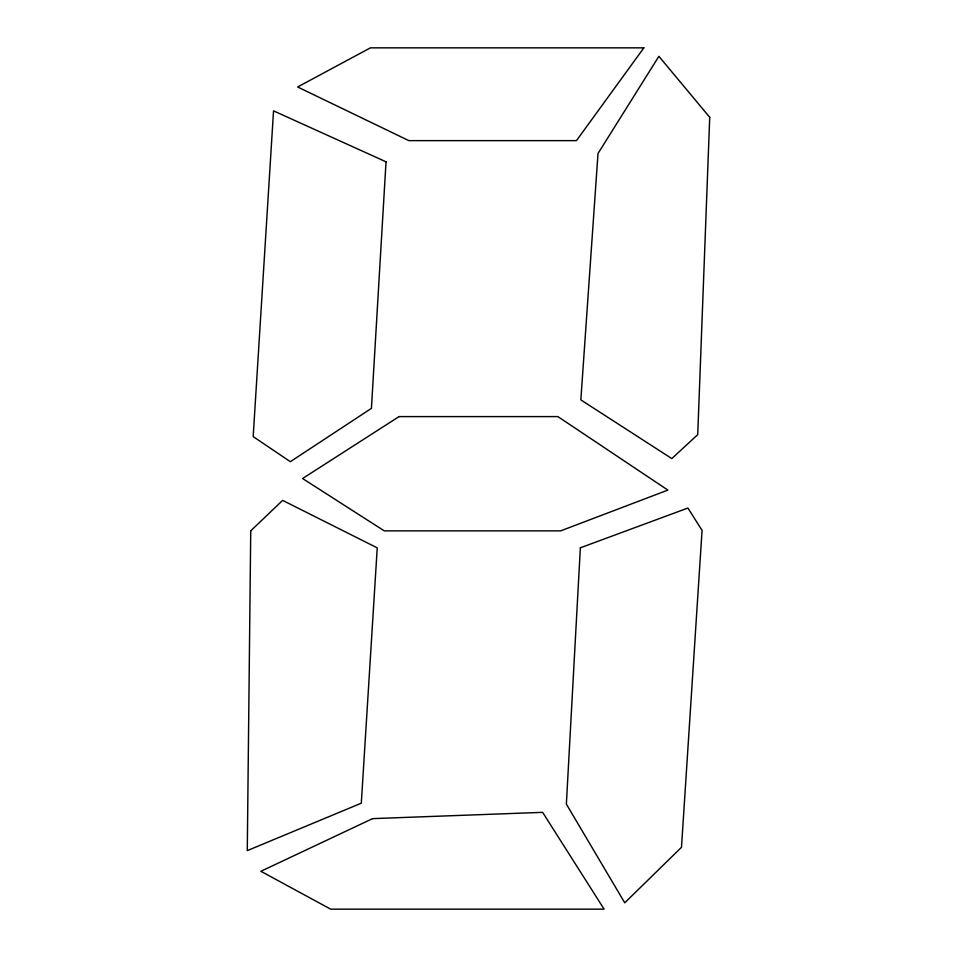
<?xml version="1.0" encoding="UTF-8"?>
<svg xmlns="http://www.w3.org/2000/svg" width="957" height="957" viewBox="0 0 957 957"><rect width="100%" height="100%" fill="white"/><g stroke="black" fill="none" stroke-linecap="round" stroke-linejoin="round"><path stroke-width="1.44" d="M250.734 530.848L247.277 850.629L361.303 803.186L377.237 547.871L282.638 500.391L250.734 530.848M709.723 117.304L697.725 434.634L671.814 458.582L580.839 399.894L598.005 153.503L658.883 56.319L709.723 117.304M580.361 547.811L566.365 804.107L624.742 902.81L681.492 847.292L702.067 530.393L687.916 508.035L580.361 547.811M386.03 161.805L371.424 408.364L290.354 461.693L253.174 436.607L273.535 110.856L386.03 161.805M643.858 47.85L576.461 140.631L408.854 140.631L297.627 86.979L370.407 47.85L643.858 47.85M399.069 416.594L302.568 478.524L384.271 530.86L560.694 530.86L667.878 490.092L557.859 416.594L399.069 416.594M372.584 818.63L260.878 871.289L330.655 909.15L604.106 909.15L542.631 812.349L372.584 818.63"/></g></svg>
